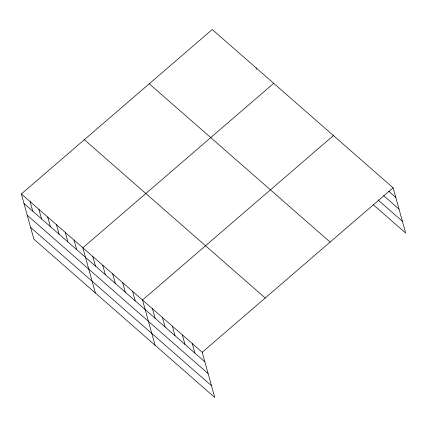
<?xml version="1.0" encoding="UTF-8"?>
<svg xmlns="http://www.w3.org/2000/svg" width="427" height="427" viewBox="0 0 427 427"><rect width="100%" height="100%" fill="white"/><g stroke="black" fill="none" stroke-linecap="round" stroke-linejoin="round"><path stroke-width="0.64" d="M21.35 193.965L202.211 352.264L214.754 397.484L33.893 239.189L21.35 193.965L212.246 29.516L393.107 187.811L405.65 233.035L373.321 204.736M273.739 83.334L82.843 247.788L95.386 293.007M333.423 135.572L142.527 300.026L155.07 345.246M202.211 352.264L393.107 187.811M388.794 191.264L395.754 197.359M383.601 195.635L399.021 209.129M378.012 199.932L402.383 221.261M149.253 83.783L330.114 242.082M84.349 139.698L265.21 297.993M23.997 203.514L204.859 361.808M27.264 215.288L208.125 373.582M30.627 227.415L211.488 385.714M256.173 67.957L256.526 69.233M192.262 343.559L194.909 353.102M182.318 334.848L184.966 344.397M172.369 326.143L175.017 335.691M162.42 317.437L165.068 326.986M152.476 308.732L155.124 318.28M132.578 291.321L135.226 300.864M122.634 282.615L125.282 292.159M112.685 273.904L115.333 283.453M102.736 265.199L105.384 274.748M92.792 256.494L95.44 266.042M74.058 240.097L76.705 249.646M65.272 232.411L67.92 241.96M56.487 224.719L59.134 234.268M47.707 217.033L50.354 226.582M38.921 209.342L41.568 218.891M30.136 201.656L32.783 211.205"/></g></svg>
